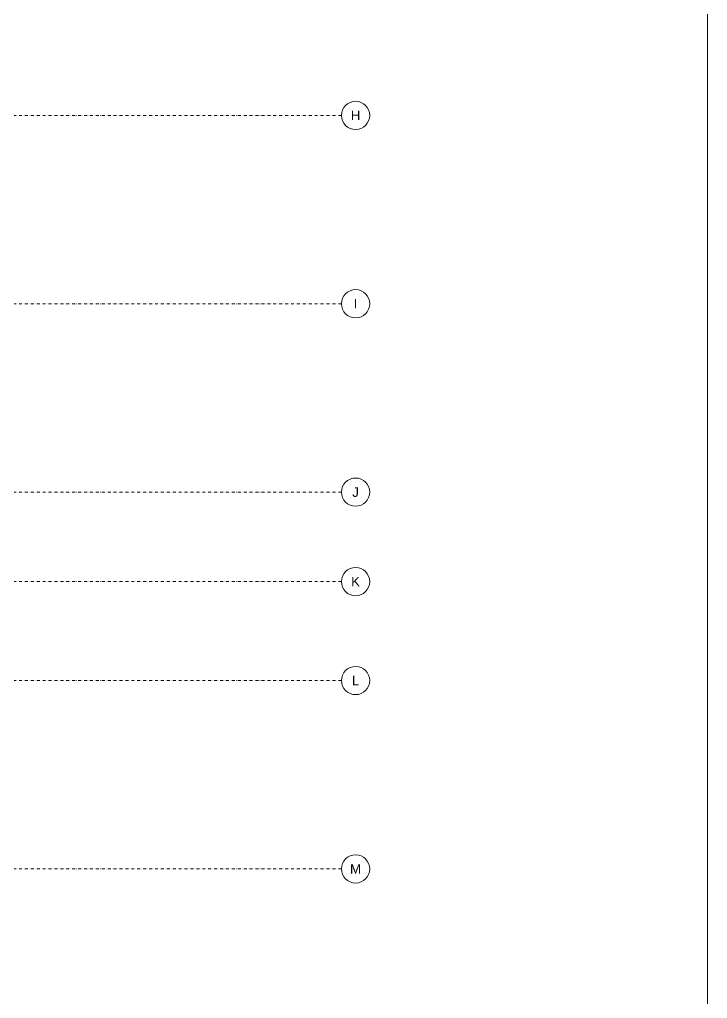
# Model space of a CAD drawing. Header units: metres. Extents: x -19121 to 152404, y -12107 to 29421.
# Drawn here: x 69080 to 72000, y 290 to 4447 of the extents above; entities that cross this region are included whole.
import ezdxf
from ezdxf.enums import TextEntityAlignment as Align

# ---------------------------------------------------------------- set-up
doc = ezdxf.new("R2010")
doc.units = ezdxf.units.M
doc.header["$LTSCALE"] = 50
doc.header["$MEASUREMENT"] = 0
doc.linetypes.add('DASHDOT2', pattern=[0.5, 0.25, -0.125, 0, -0.125])
doc.layers.get('0').update_dxf_attribs({"color": 9, "lineweight": 9})
for name, color, linetype, lineweight in [('21', 9, 'Continuous', 9), ('24', 9, 'DASHDOT2', 9), ('40A', 9, 'Continuous', 9)]:
    doc.layers.add(name, color=color, linetype=linetype, lineweight=lineweight)
doc.styles.add('Arial', font='arial.ttf', dxfattribs={"height": 2.5})

# ---------------------------------------------------------------- blocks, each defined once
blk = doc.blocks.new('0_aks')
at = {"linetype": 'Continuous'}
blk.add_circle((0, 0), 3, dxfattribs=at)
at = {"style": 'Arial'}
blk.add_attdef('AKS', text='', height=2, dxfattribs=at).set_placement((0, 0), align=Align.MIDDLE_CENTER)
blk = doc.blocks.new('p-akslar_yeni')
at = {"layer": '24'}
for points in [[(18840, -4535), (20861, -4535)], [(18840, -5335), (20861, -5335)], [(18840, -6135), (20861, -6135)], [(18840, -6515), (20861, -6515)], [(18840, -6935), (20861, -6935)], [(18840, -7735), (20861, -7735)]]:
    blk.add_lwpolyline(points, dxfattribs=at)
at = {"layer": '21', "xscale": 20, "yscale": 20, "zscale": 20}
for p, values in [((20921, -4535), {'AKS': 'H'}), ((20921, -5335), {'AKS': 'I'}), ((20921, -6135), {'AKS': 'J'}), ((20921, -6515), {'AKS': 'K'}), ((20921, -6935), {'AKS': 'L'}), ((20921, -7735), {'AKS': 'M'})]:
    blk.add_blockref('0_aks', p, dxfattribs=at).add_auto_attribs(values)

msp = doc.modelspace()

# ---------------------------------------------------------------- linework, layer by layer
at = {"layer": '40A'}
msp.add_lwpolyline([(46479.28, 12281.44), (71999.52, 12281.44), (71999.52, -3898.56), (46479.28, -3898.56)], close=True, dxfattribs=at)

# ---------------------------------------------------------------- block references
at = {"layer": '24'}
msp.add_blockref('p-akslar_yeni', (49585, 8575), dxfattribs=at)

doc.saveas('drawing.dxf')
